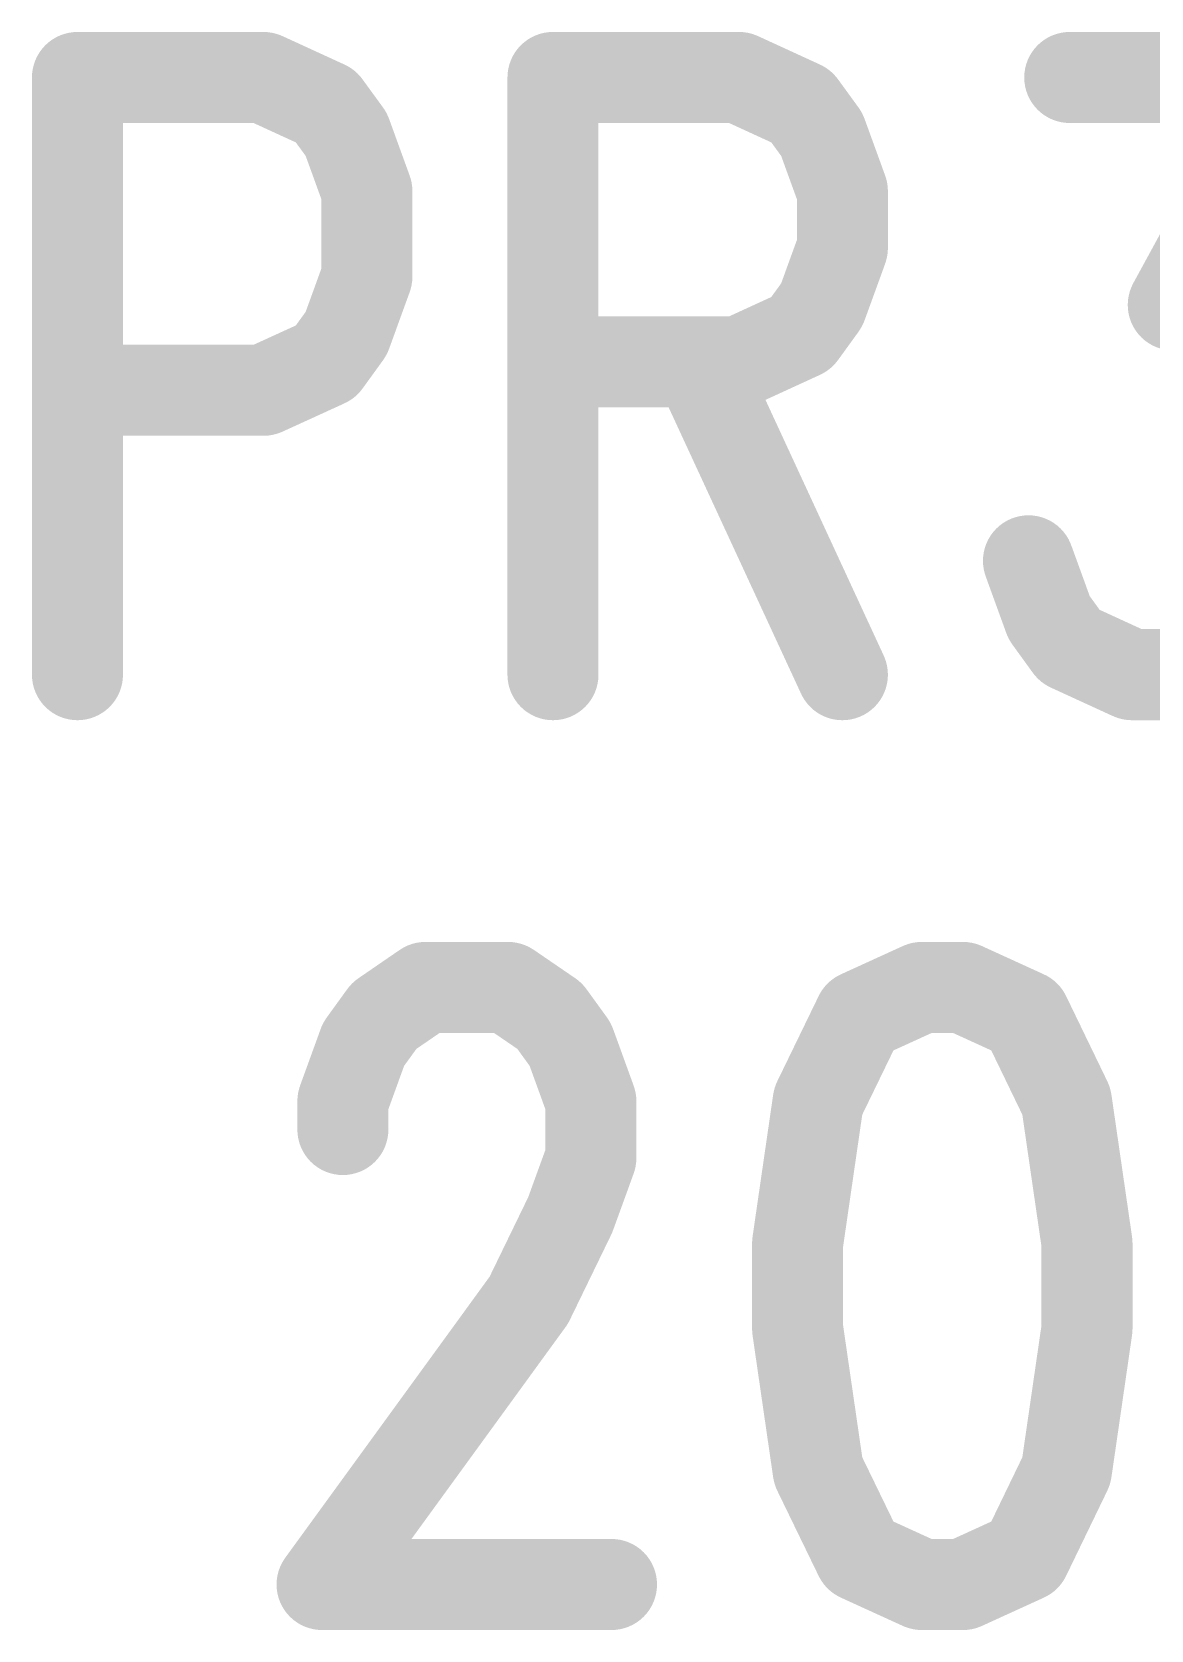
# Model space of a CAD drawing. Extents: x 100 to 144.1, y 92.5 to 144.1.
# Drawn here: x 125.856 to 127.701, y 126.089 to 128.724 of the extents above; entities that cross this region are included whole.
import ezdxf

# ---------------------------------------------------------------- set-up
doc = ezdxf.new("R2010")
doc.units = 0
doc.layers.get('0').update_dxf_attribs({"linetype": 'CONTINUOUS'})
doc.layers.add('SILK-TOP_PHO', color=5, linetype='CONTINUOUS')

# ---------------------------------------------------------------- blocks, each defined once
blk = doc.blocks.new('ROUND_61')
at = {"const_width": 0.075056}
blk.add_lwpolyline([(-0.037528, 0, 1), (0.037528, 0, 1)], format="xyb", close=True, dxfattribs=at)

msp = doc.modelspace()

# ---------------------------------------------------------------- linework, layer by layer
at = {"layer": 'SILK-TOP_PHO', "const_width": 0.150114}
for points in [[(125.93066, 128.64846), (125.93066, 127.663956)], [(125.93066, 128.64846), (126.237492, 128.64846)], [(126.237492, 128.64846), (126.339854, 128.60147)], [(126.714758, 128.64846), (126.714758, 127.663956)], [(126.714758, 128.64846), (127.02159, 128.64846)], [(127.02159, 128.64846), (127.123952, 128.60147)], [(127.566928, 128.64846), (127.942086, 128.64846)], [(127.942086, 128.64846), (127.737616, 128.273556)], [(126.339854, 128.60147), (126.37389, 128.554734)], [(127.123952, 128.60147), (127.157988, 128.554734)], [(126.37389, 128.554734), (126.407926, 128.461008)], [(127.157988, 128.554734), (127.192024, 128.461008)], [(126.407926, 128.461008), (126.407926, 128.320292)], [(127.192024, 128.461008), (127.192024, 128.367282)], [(127.192024, 128.367282), (127.157988, 128.273556)], [(126.407926, 128.320292), (126.37389, 128.226566)], [(127.157988, 128.273556), (127.123952, 128.226566)], [(127.737616, 128.273556), (127.839724, 128.273556)], [(126.37389, 128.226566), (126.339854, 128.179576)], [(127.123952, 128.226566), (127.02159, 128.179576)], [(126.339854, 128.179576), (126.237492, 128.13284)], [(127.02159, 128.179576), (126.714758, 128.179576)], [(126.953518, 128.179576), (127.192024, 127.663956)], [(126.237492, 128.13284), (125.93066, 128.13284)], [(127.532892, 127.757936), (127.498856, 127.851662)], [(127.566928, 127.710946), (127.532892, 127.757936)], [(127.66929, 127.663956), (127.566928, 127.710946)], [(127.87376, 127.710946), (127.771652, 127.663956)], [(127.771652, 127.663956), (127.66929, 127.663956)], [(126.436374, 127.1016), (126.504446, 127.148336)], [(126.504446, 127.148336), (126.640844, 127.148336)], [(126.640844, 127.148336), (126.70917, 127.1016)], [(127.322834, 127.148336), (127.220472, 127.1016)], [(127.390906, 127.148336), (127.322834, 127.148336)], [(127.493268, 127.1016), (127.390906, 127.148336)], [(126.402338, 127.05461), (126.436374, 127.1016)], [(126.70917, 127.1016), (126.743206, 127.05461)], [(127.220472, 127.1016), (127.152146, 126.960884)], [(127.56134, 126.960884), (127.493268, 127.1016)], [(126.368302, 126.960884), (126.402338, 127.05461)], [(126.743206, 127.05461), (126.777242, 126.960884)], [(126.368302, 126.914148), (126.368302, 126.960884)], [(126.777242, 126.960884), (126.777242, 126.867158)], [(127.152146, 126.960884), (127.11811, 126.726442)], [(127.595376, 126.726442), (127.56134, 126.960884)], [(126.777242, 126.867158), (126.743206, 126.773432)], [(126.743206, 126.773432), (126.67488, 126.632716)], [(127.11811, 126.726442), (127.11811, 126.58598)], [(127.595376, 126.58598), (127.595376, 126.726442)], [(126.67488, 126.632716), (126.334012, 126.164086)], [(127.11811, 126.58598), (127.152146, 126.351538)], [(127.56134, 126.351538), (127.595376, 126.58598)], [(127.152146, 126.351538), (127.220472, 126.210822)], [(127.493268, 126.210822), (127.56134, 126.351538)], [(127.220472, 126.210822), (127.322834, 126.164086)], [(127.390906, 126.164086), (127.493268, 126.210822)], [(126.334012, 126.164086), (126.811278, 126.164086)], [(127.322834, 126.164086), (127.390906, 126.164086)]]:
    msp.add_lwpolyline(points, dxfattribs=at)

# ---------------------------------------------------------------- block references
at = {"layer": 'SILK-TOP_PHO'}
for p in [(125.93066, 128.64846), (125.93066, 128.64846), (126.237492, 128.64846), (126.714758, 128.64846), (126.714758, 128.64846), (127.02159, 128.64846), (127.566928, 128.64846), (126.339854, 128.60147), (127.123952, 128.60147), (126.37389, 128.554734), (127.157988, 128.554734), (126.407926, 128.461008), (127.192024, 128.461008), (127.192024, 128.367282), (126.407926, 128.320292), (127.157988, 128.273556), (127.737616, 128.273556), (126.37389, 128.226566), (127.123952, 128.226566), (126.339854, 128.179576), (126.714758, 128.179576), (126.953518, 128.179576), (127.02159, 128.179576), (125.93066, 128.13284), (126.237492, 128.13284), (127.498856, 127.851662), (127.532892, 127.757936), (127.566928, 127.710946), (125.93066, 127.663956), (126.714758, 127.663956), (127.192024, 127.663956), (127.66929, 127.663956), (127.771652, 127.663956), (126.504446, 127.148336), (126.640844, 127.148336), (127.322834, 127.148336), (127.322834, 127.148336), (127.390906, 127.148336), (126.436374, 127.1016), (126.70917, 127.1016), (127.220472, 127.1016), (127.493268, 127.1016), (126.402338, 127.05461), (126.743206, 127.05461), (126.368302, 126.960884), (126.777242, 126.960884), (127.152146, 126.960884), (127.152146, 126.960884), (127.56134, 126.960884), (126.368302, 126.914148), (126.777242, 126.867158), (126.743206, 126.773432), (127.11811, 126.726442), (127.595376, 126.726442), (126.67488, 126.632716), (127.11811, 126.58598), (127.595376, 126.58598), (127.152146, 126.351538), (127.152146, 126.351538), (127.56134, 126.351538), (127.220472, 126.210822), (127.493268, 126.210822), (126.334012, 126.164086), (126.811278, 126.164086), (127.322834, 126.164086), (127.390906, 126.164086)]:
    msp.add_blockref('ROUND_61', p, dxfattribs=at)

doc.saveas('drawing.dxf')
